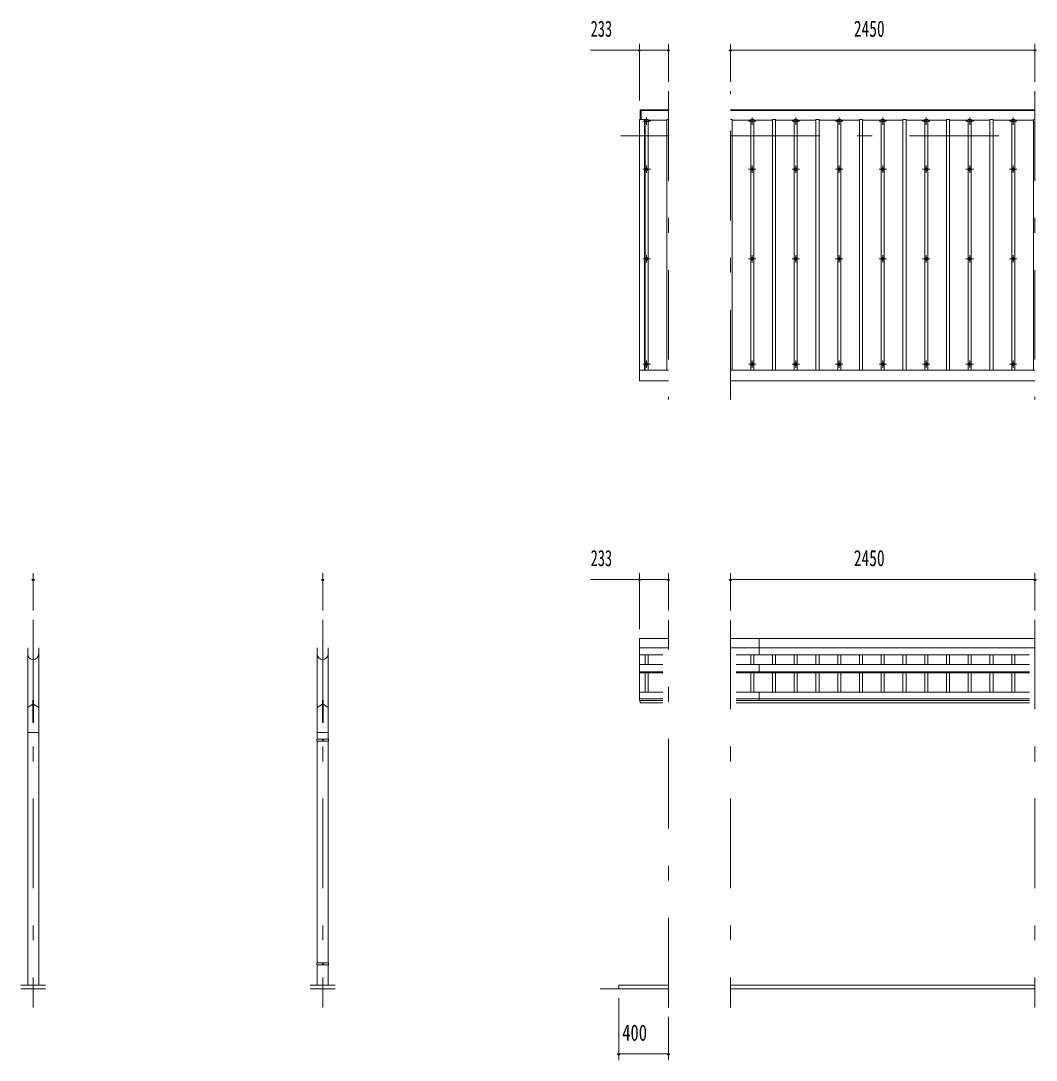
# Model space of a CAD drawing. Units: millimetres, scale not verified. Extents: x -25407 to 25413, y -10500 to 10500.
# Drawn here: x -25075 to -16904, y 1220 to 9584 of the extents above; entities that cross this region are included whole.
import ezdxf
from ezdxf.enums import TextEntityAlignment as Align

# ---------------------------------------------------------------- set-up
doc = ezdxf.new("R2010")
doc.units = ezdxf.units.MM
doc.header["$LTSCALE"] = 60
doc.linetypes.add('USER3', pattern=[24, 12, -5, 2, -5])
for name, color, linetype, lineweight in [('0-2_1-05BOLD', 7, 'Continuous', 18), ('0-3_1-25CENTER', 3, 'USER3', 18), ('0-4_1-45THIN', 4, 'Continuous', 18), ('0-5_1-55DIM', 3, 'Continuous', 18)]:
    doc.layers.add(name, color=color, linetype=linetype, lineweight=lineweight)
doc.styles.add('ＭＳ ゴシック', font='')
doc.styles.get('ＭＳ ゴシック').set_extended_font_data('MS Gothic')

msp = doc.modelspace()

# ---------------------------------------------------------------- linework, layer by layer
at = {"layer": '0-2_1-05BOLD'}
for p, q in [((-20082.14, 8790.67), (-20082.14, 8867.67)), ((-19364.14, 8867.67), (-16914.14, 8867.67)), ((-20082.14, 8862.67), (-19864.14, 8862.67)), ((-16914.14, 8862.67), (-19364.14, 8862.67)), ((-19864.14, 6773.43), (-20097.14, 6773.43)), ((-16914.14, 6773.43), (-19364.14, 6773.43)), ((-16914.14, 6687.67), (-19364.14, 6687.67)), ((-20097.14, 4614.67), (-19864.14, 4614.67)), ((-20097.14, 4115.47), (-20097.14, 4614.67)), ((-19364.14, 4614.67), (-16914.14, 4614.67)), ((-19134.14, 4482.27), (-19134.14, 4614.67)), ((-25019.88, 1824.67), (-25019.88, 4537.52)), ((-24930.77, 4537.52), (-24930.77, 1824.67)), ((-22690.14, 3802.67), (-22690.14, 4537.52)), ((-22601.04, 4537.52), (-22601.04, 3802.67)), ((-19864.14, 4537.52), (-20097.14, 4537.52)), ((-16914.14, 4537.52), (-19364.14, 4537.52)), ((-20097.14, 4482.27), (-19908.69, 4482.27)), ((-19319.59, 4482.27), (-16958.69, 4482.27)), ((-19908.69, 4402.96), (-20097.14, 4402.96)), ((-16958.69, 4402.96), (-19319.59, 4402.96)), ((-19134.14, 4402.96), (-19134.14, 4337.03)), ((-19908.69, 4345.26), (-20097.14, 4345.26)), ((-20097.14, 4337.03), (-19908.69, 4337.03)), ((-19319.59, 4345.26), (-16958.69, 4345.26)), ((-16958.69, 4337.03), (-19319.59, 4337.03)), ((-20097.14, 4182.45), (-19908.69, 4182.45)), ((-16958.69, 4182.45), (-19319.59, 4182.45)), ((-19134.14, 4182.45), (-19134.14, 4115.47)), ((-19908.69, 4127.33), (-20097.14, 4127.33)), ((-20097.14, 4115.47), (-19908.69, 4115.47)), ((-16958.69, 4127.33), (-19319.59, 4127.33)), ((-19319.59, 4115.47), (-16958.69, 4115.47)), ((-24977.58, 4085.19), (-25019.87, 4057.25)), ((-24973.07, 4085.19), (-24930.78, 4057.25)), ((-22690.14, 4057.25), (-22647.84, 4085.19)), ((-22643.34, 4085.19), (-22601.04, 4057.25)), ((-19319.59, 4094.67), (-16958.69, 4094.67)), ((-24930.78, 3856.67), (-25019.87, 3856.67)), ((-22601.04, 3856.67), (-22690.14, 3856.67)), ((-22690.14, 2002.67), (-22690.14, 3786.67)), ((-22648.64, 3786.67), (-22648.64, 3802.67)), ((-22642.54, 3794.67), (-22648.64, 3794.67)), ((-22642.54, 3802.67), (-22642.54, 3786.67)), ((-22601.04, 3786.67), (-22601.04, 2002.67)), ((-22690.14, 1824.67), (-22690.14, 1986.67)), ((-22648.64, 2002.67), (-22648.64, 1986.67)), ((-22648.64, 1994.67), (-22642.54, 1994.67)), ((-22642.54, 1986.67), (-22642.54, 2002.67)), ((-22601.04, 1986.67), (-22601.04, 1824.67)), ((-24875.32, 1824.67), (-25075.33, 1824.67)), ((-25075.33, 1794.67), (-24875.32, 1794.67)), ((-22545.59, 1824.67), (-22745.59, 1824.67)), ((-22745.59, 1794.67), (-22545.59, 1794.67)), ((-20414.14, 1794.67), (-19864.14, 1794.67)), ((-19364.14, 1824.67), (-16914.14, 1824.67)), ((-16914.14, 1794.67), (-19364.14, 1794.67))]:
    msp.add_line(p, q, dxfattribs=at)
for points in [[(-19864.14, 8867.67), (-20092.14, 8867.67), (-20092.14, 8790.67)], [(-20057.14, 6773.43), (-20057.14, 8790.67), (-20097.14, 8790.67), (-20097.14, 6687.67), (-19864.14, 6687.67)], [(-19908.69, 4094.67), (-20092.14, 4094.67), (-20092.14, 4115.47)], [(-19864.14, 1824.67), (-20264.14, 1824.67), (-20264.14, 1794.67)]]:
    msp.add_lwpolyline(points, dxfattribs=at)
for points in [[(-24977.58, 3937.25), (-24977.58, 4117.89), (-24973.07, 4117.89), (-24973.07, 3937.25)], [(-22643.34, 4117.89), (-22647.84, 4117.89), (-22647.84, 3937.25), (-22643.34, 3937.25)], [(-22599.44, 3802.67), (-22599.44, 3786.67), (-22691.74, 3786.67), (-22691.74, 3802.67)], [(-22599.44, 2002.67), (-22599.44, 1986.67), (-22691.74, 1986.67), (-22691.74, 2002.67)]]:
    msp.add_lwpolyline(points, close=True, dxfattribs=at)
for centre in [(-20039.14, 8390.17), (-19189.14, 8390.17), (-18839.14, 8390.17), (-18489.14, 8390.17), (-18139.14, 8390.17), (-17789.14, 8390.17), (-17439.14, 8390.17), (-17089.14, 8390.17), (-20039.14, 7668.51), (-19189.14, 7668.51), (-18839.14, 7668.51), (-18489.14, 7668.51), (-18139.14, 7668.51), (-17789.14, 7668.51), (-17439.14, 7668.51), (-17089.14, 7668.51), (-20039.14, 6820.85), (-19189.14, 6820.85), (-18839.14, 6820.85), (-18489.14, 6820.85), (-18139.14, 6820.85), (-17789.14, 6820.85), (-17439.14, 6820.85), (-17089.14, 6820.85)]:
    msp.add_circle(centre, 10, dxfattribs=at)
for centre, radius, start, end in [((-20039.14, 8765.7), 14.5, 46.39838, 133.60162), ((-20039.14, 8786.71), 14.5, 226.3961, 313.6039), ((-19189.14, 8765.7), 14.5, 46.39838, 133.60162), ((-19189.14, 8786.71), 14.5, 226.3961, 313.6039), ((-18839.14, 8765.7), 14.5, 46.39838, 133.60162), ((-18839.14, 8786.71), 14.5, 226.3961, 313.6039), ((-18489.14, 8765.7), 14.5, 46.39838, 133.60162), ((-18489.14, 8786.71), 14.5, 226.3961, 313.6039), ((-18139.14, 8765.7), 14.5, 46.39838, 133.60162), ((-18139.14, 8786.71), 14.5, 226.3961, 313.6039), ((-17789.14, 8765.7), 14.5, 46.39838, 133.60162), ((-17789.14, 8786.71), 14.5, 226.3961, 313.6039), ((-17439.14, 8765.7), 14.5, 46.39838, 133.60162), ((-17439.14, 8786.71), 14.5, 226.3961, 313.6039), ((-17089.14, 8765.7), 14.5, 46.39838, 133.60162), ((-17089.14, 8786.71), 14.5, 226.3961, 313.6039), ((-24975.33, 4489.22), 44.55, 180, 0), ((-22645.59, 4489.22), 44.55, 180, 0)]:
    msp.add_arc(centre, radius, start, end, dxfattribs=at)
at = {"layer": '0-3_1-25CENTER'}
for p, q in [((-19864.14, 9017.67), (-19864.14, 6537.67)), ((-19364.14, 6537.67), (-19364.14, 9017.67)), ((-16914.14, 9017.67), (-16914.14, 6537.67)), ((-20039.14, 8806.2), (-20039.14, 8746.2)), ((-19189.14, 8806.2), (-19189.14, 8746.2)), ((-18839.14, 8806.2), (-18839.14, 8746.2)), ((-18489.14, 8806.2), (-18489.14, 8746.2)), ((-18139.14, 8806.2), (-18139.14, 8746.2)), ((-17789.14, 8806.2), (-17789.14, 8746.2)), ((-17439.14, 8806.2), (-17439.14, 8746.2)), ((-17089.14, 8806.2), (-17089.14, 8746.2)), ((-20069.14, 8776.2), (-20009.14, 8776.2)), ((-19159.14, 8776.2), (-19219.14, 8776.2)), ((-18809.14, 8776.2), (-18869.14, 8776.2)), ((-18459.14, 8776.2), (-18519.14, 8776.2)), ((-18109.14, 8776.2), (-18169.14, 8776.2)), ((-17759.14, 8776.2), (-17819.14, 8776.2)), ((-17409.14, 8776.2), (-17469.14, 8776.2)), ((-17059.14, 8776.2), (-17119.14, 8776.2)), ((-19864.14, 8657.67), (-20247.14, 8657.67)), ((-19364.14, 8657.67), (-16914.14, 8657.67)), ((-20009.14, 8390.17), (-20069.14, 8390.17)), ((-20039.14, 8420.16), (-20039.14, 8360.17)), ((-19219.14, 8390.17), (-19159.14, 8390.17)), ((-19189.14, 8420.16), (-19189.14, 8360.17)), ((-18869.14, 8390.17), (-18809.14, 8390.17)), ((-18839.14, 8360.17), (-18839.14, 8420.16)), ((-18519.14, 8390.17), (-18459.14, 8390.17)), ((-18489.14, 8420.16), (-18489.14, 8360.17)), ((-18169.14, 8390.17), (-18109.14, 8390.17)), ((-18139.14, 8360.17), (-18139.14, 8420.16)), ((-17819.14, 8390.17), (-17759.14, 8390.17)), ((-17789.14, 8420.16), (-17789.14, 8360.17)), ((-17469.14, 8390.17), (-17409.14, 8390.17)), ((-17439.14, 8360.17), (-17439.14, 8420.16)), ((-17119.13, 8390.17), (-17059.14, 8390.17)), ((-17089.14, 8420.16), (-17089.14, 8360.17)), ((-20039.14, 7638.5), (-20039.14, 7698.51)), ((-19189.14, 7638.5), (-19189.14, 7698.51)), ((-18839.14, 7698.51), (-18839.14, 7638.5)), ((-18489.14, 7638.5), (-18489.14, 7698.51)), ((-18139.14, 7698.51), (-18139.14, 7638.5)), ((-17789.14, 7638.5), (-17789.14, 7698.51)), ((-17439.14, 7698.51), (-17439.14, 7638.5)), ((-17089.14, 7698.51), (-17089.14, 7638.5)), ((-20069.14, 7668.51), (-20009.14, 7668.51)), ((-19219.14, 7668.51), (-19159.14, 7668.51)), ((-18809.14, 7668.51), (-18869.14, 7668.51)), ((-18519.14, 7668.51), (-18459.14, 7668.51)), ((-18109.14, 7668.51), (-18169.14, 7668.51)), ((-17819.14, 7668.51), (-17759.14, 7668.51)), ((-17409.14, 7668.51), (-17469.14, 7668.51)), ((-17119.13, 7668.51), (-17059.14, 7668.51)), ((-20009.14, 6820.85), (-20069.14, 6820.85)), ((-20039.14, 6850.84), (-20039.14, 6790.85)), ((-19159.14, 6820.85), (-19219.14, 6820.85)), ((-19189.14, 6850.84), (-19189.14, 6790.85)), ((-18809.14, 6820.85), (-18869.14, 6820.85)), ((-18839.14, 6850.84), (-18839.14, 6790.85)), ((-18459.14, 6820.85), (-18519.14, 6820.85)), ((-18489.14, 6850.84), (-18489.14, 6790.85)), ((-18109.14, 6820.85), (-18169.14, 6820.85)), ((-18139.14, 6850.84), (-18139.14, 6790.85)), ((-17759.14, 6820.85), (-17819.14, 6820.85)), ((-17789.14, 6850.84), (-17789.14, 6790.85)), ((-17409.14, 6820.85), (-17469.14, 6820.85)), ((-17439.14, 6850.84), (-17439.14, 6790.85)), ((-17059.14, 6820.85), (-17119.13, 6820.85)), ((-17089.14, 6850.84), (-17089.14, 6790.85)), ((-24975.33, 4764.67), (-24975.33, 1644.67)), ((-22645.59, 4764.67), (-22645.59, 1644.67)), ((-19864.14, 1644.67), (-19864.14, 4764.67)), ((-19364.14, 4764.67), (-19364.14, 1644.67)), ((-16914.14, 4764.67), (-16914.14, 1644.67))]:
    msp.add_line(p, q, dxfattribs=at)
at = {"layer": '0-4_1-45THIN'}
for p, q in [((-20051.64, 8784.63), (-20057.14, 8784.63)), ((-20026.64, 8790.67), (-20026.64, 6773.43)), ((-19876.64, 8784.63), (-20026.64, 8784.63)), ((-19351.64, 8784.63), (-19201.64, 8784.63)), ((-19201.64, 8790.67), (-19201.64, 6773.43)), ((-19176.64, 8784.63), (-19026.64, 8784.63)), ((-19026.64, 8790.67), (-19026.64, 6773.43)), ((-19001.64, 8784.63), (-18851.64, 8784.63)), ((-18851.64, 8790.67), (-18851.64, 6773.43)), ((-18826.64, 8784.63), (-18676.64, 8784.63)), ((-18676.64, 8790.67), (-18676.64, 6773.43)), ((-18651.64, 8784.63), (-18501.64, 8784.63)), ((-18501.64, 8790.67), (-18501.64, 6773.43)), ((-18476.64, 8784.63), (-18326.64, 8784.63)), ((-18326.64, 8790.67), (-18326.64, 6773.43)), ((-18301.64, 8784.63), (-18151.64, 8784.63)), ((-18151.64, 8790.67), (-18151.64, 6773.43)), ((-18126.64, 8784.63), (-17976.64, 8784.63)), ((-17976.64, 8790.67), (-17976.64, 6773.43)), ((-17951.64, 8784.63), (-17801.64, 8784.63)), ((-17801.64, 8790.67), (-17801.64, 6773.43)), ((-17776.64, 8784.63), (-17626.64, 8784.63)), ((-17626.64, 8790.67), (-17626.64, 6773.43)), ((-17601.64, 8784.63), (-17451.64, 8784.63)), ((-17451.64, 8790.67), (-17451.64, 6773.43)), ((-17426.64, 8784.63), (-17276.64, 8784.63)), ((-17276.64, 8790.67), (-17276.64, 6773.43)), ((-17251.64, 8784.63), (-17101.64, 8784.63)), ((-17101.64, 8790.67), (-17101.64, 6773.43)), ((-17076.64, 8784.63), (-16926.64, 8784.63)), ((-16926.64, 8790.67), (-16926.64, 6773.43)), ((-16914.14, 8790.67), (-16926.64, 8790.67)), ((-20051.64, 4402.96), (-20051.64, 4482.27)), ((-20026.64, 4482.27), (-20026.64, 4402.96)), ((-19201.64, 4482.27), (-19201.64, 4402.96)), ((-19176.64, 4402.96), (-19176.64, 4482.27)), ((-19026.64, 4482.27), (-19026.64, 4402.96)), ((-19001.64, 4402.96), (-19001.64, 4482.27)), ((-18851.64, 4482.27), (-18851.64, 4402.96)), ((-18826.64, 4402.96), (-18826.64, 4482.27)), ((-18676.64, 4482.27), (-18676.64, 4402.96)), ((-18651.64, 4402.96), (-18651.64, 4482.27)), ((-18501.64, 4482.27), (-18501.64, 4402.96)), ((-18476.64, 4402.96), (-18476.64, 4482.27)), ((-18326.64, 4482.27), (-18326.64, 4402.96)), ((-18301.64, 4402.96), (-18301.64, 4482.27)), ((-18151.64, 4482.27), (-18151.64, 4402.96)), ((-18126.64, 4402.96), (-18126.64, 4482.27)), ((-17976.64, 4482.27), (-17976.64, 4402.96)), ((-17951.63, 4402.96), (-17951.63, 4482.27)), ((-17801.64, 4482.27), (-17801.64, 4402.96)), ((-17776.63, 4402.96), (-17776.63, 4482.27)), ((-17626.64, 4482.27), (-17626.64, 4402.96)), ((-17601.63, 4402.96), (-17601.63, 4482.27)), ((-17451.64, 4482.27), (-17451.64, 4402.96)), ((-17426.63, 4402.96), (-17426.63, 4482.27)), ((-17276.64, 4482.27), (-17276.64, 4402.96)), ((-17251.63, 4402.96), (-17251.63, 4482.27)), ((-17101.64, 4482.27), (-17101.64, 4402.96)), ((-17076.63, 4402.96), (-17076.63, 4482.27)), ((-20051.64, 4182.45), (-20051.64, 4337.03)), ((-20026.64, 4337.03), (-20026.64, 4182.45)), ((-19201.64, 4182.45), (-19201.64, 4337.03)), ((-19176.64, 4337.03), (-19176.64, 4182.45)), ((-19026.64, 4182.45), (-19026.64, 4337.03)), ((-19001.64, 4337.03), (-19001.64, 4182.45)), ((-18851.64, 4182.45), (-18851.64, 4337.03)), ((-18826.64, 4337.03), (-18826.64, 4182.45)), ((-18676.64, 4182.45), (-18676.64, 4337.03)), ((-18651.64, 4337.03), (-18651.64, 4182.45)), ((-18501.64, 4182.45), (-18501.64, 4337.03)), ((-18476.64, 4337.03), (-18476.64, 4182.45)), ((-18326.64, 4182.45), (-18326.64, 4337.03)), ((-18301.64, 4337.03), (-18301.64, 4182.45)), ((-18151.64, 4182.45), (-18151.64, 4337.03)), ((-18126.64, 4337.03), (-18126.64, 4182.45)), ((-17976.64, 4182.45), (-17976.64, 4337.03)), ((-17951.63, 4337.03), (-17951.63, 4182.45)), ((-17801.64, 4182.45), (-17801.64, 4337.03)), ((-17776.63, 4337.03), (-17776.63, 4182.45)), ((-17626.64, 4182.45), (-17626.64, 4337.03)), ((-17601.63, 4337.03), (-17601.63, 4182.45)), ((-17451.64, 4182.45), (-17451.64, 4337.03)), ((-17426.63, 4337.03), (-17426.63, 4182.45)), ((-17276.64, 4182.45), (-17276.64, 4337.03)), ((-17251.63, 4337.03), (-17251.63, 4182.45)), ((-17101.64, 4182.45), (-17101.64, 4337.03)), ((-17076.63, 4337.03), (-17076.63, 4182.45))]:
    msp.add_line(p, q, dxfattribs=at)
for points in [[(-20051.64, 6773.43), (-20051.64, 8790.67), (-20026.64, 8790.67)], [(-19876.64, 6773.43), (-19876.64, 8790.67), (-19864.14, 8790.67)], [(-19351.64, 6773.43), (-19351.64, 8790.67), (-19364.14, 8790.67)], [(-19176.64, 6773.43), (-19176.64, 8790.67), (-19201.64, 8790.67)], [(-19001.64, 6773.43), (-19001.64, 8790.67), (-19026.64, 8790.67)], [(-18826.64, 6773.43), (-18826.64, 8790.67), (-18851.64, 8790.67)], [(-18651.64, 6773.43), (-18651.64, 8790.67), (-18676.64, 8790.67)], [(-18476.64, 6773.43), (-18476.64, 8790.67), (-18501.64, 8790.67)], [(-18301.64, 6773.43), (-18301.64, 8790.67), (-18326.64, 8790.67)], [(-18126.64, 6773.43), (-18126.64, 8790.67), (-18151.64, 8790.67)], [(-17951.64, 6773.43), (-17951.64, 8790.67), (-17976.64, 8790.67)], [(-17776.64, 6773.43), (-17776.64, 8790.67), (-17801.64, 8790.67)], [(-17601.64, 6773.43), (-17601.64, 8790.67), (-17626.64, 8790.67)], [(-17426.64, 6773.43), (-17426.64, 8790.67), (-17451.64, 8790.67)], [(-17251.64, 6773.43), (-17251.64, 8790.67), (-17276.64, 8790.67)], [(-17076.64, 6773.43), (-17076.64, 8790.67), (-17101.64, 8790.67)]]:
    msp.add_lwpolyline(points, dxfattribs=at)
at = {"layer": '0-5_1-55DIM'}
for p, q in [((-20097.14, 8942.68), (-20097.14, 9398.67)), ((-19864.14, 9398.67), (-19864.14, 9092.68)), ((-19364.14, 9092.68), (-19364.14, 9398.67)), ((-16914.14, 9398.67), (-16914.14, 9092.68)), ((-19864.14, 9348.67), (-20489.64, 9348.67)), ((-20087.14, 9348.67), (-20107.14, 9348.67)), ((-19854.14, 9348.67), (-19874.14, 9348.67)), ((-19354.14, 9348.67), (-19374.14, 9348.67)), ((-19364.14, 9348.67), (-16914.14, 9348.67)), ((-16904.14, 9348.67), (-16924.14, 9348.67)), ((-24975.33, 5138.67), (-24975.33, 4839.67)), ((-22645.59, 4839.67), (-22645.59, 5138.67)), ((-20097.14, 5138.67), (-20097.14, 4689.67)), ((-19864.14, 4839.67), (-19864.14, 5138.67)), ((-19364.14, 5138.67), (-19364.14, 4839.67)), ((-16914.14, 5138.67), (-16914.14, 4839.67)), ((-24965.33, 5088.67), (-24985.33, 5088.67)), ((-22635.59, 5088.67), (-22655.59, 5088.67)), ((-19864.14, 5088.67), (-20489.64, 5088.67)), ((-20087.14, 5088.67), (-20107.14, 5088.67)), ((-19854.14, 5088.67), (-19874.14, 5088.67)), ((-19354.14, 5088.67), (-19374.14, 5088.67)), ((-19364.14, 5088.67), (-16914.14, 5088.67)), ((-16904.14, 5088.67), (-16924.14, 5088.67)), ((-20264.14, 1719.67), (-20264.14, 1219.67)), ((-19864.14, 1219.67), (-19864.14, 1569.67)), ((-20254.14, 1269.67), (-20274.14, 1269.67)), ((-20264.14, 1269.67), (-19864.14, 1269.67)), ((-19854.14, 1269.67), (-19874.14, 1269.67))]:
    msp.add_line(p, q, dxfattribs=at)
for centre in [(-20097.14, 9348.67), (-19864.14, 9348.67), (-19364.14, 9348.67), (-16914.14, 9348.67), (-24975.33, 5088.67), (-22645.59, 5088.67), (-20097.14, 5088.67), (-19864.14, 5088.67), (-19364.14, 5088.67), (-16914.14, 5088.67), (-20264.14, 1269.67), (-19864.14, 1269.67)]:
    msp.add_arc(centre, 10, 180, 0, dxfattribs=at)

# ---------------------------------------------------------------- texts
at = {"layer": '0-5_1-55DIM', "color": 7, "style": 'ＭＳ ゴシック'}
for s, width, p in [('233', 0.65, (-20489.64, 9416.43)), ('2450', 0.7, (-18371.64, 9416.43)), ('233', 0.65, (-20489.64, 5156.43)), ('2450', 0.7, (-18371.64, 5156.43)), ('400', 0.75, (-20235.39, 1337.43))]:
    msp.add_text(s, height=130.2, dxfattribs=dict(at, width=width)).set_placement(p, align=Align.BOTTOM_LEFT)

doc.saveas('drawing.dxf')
